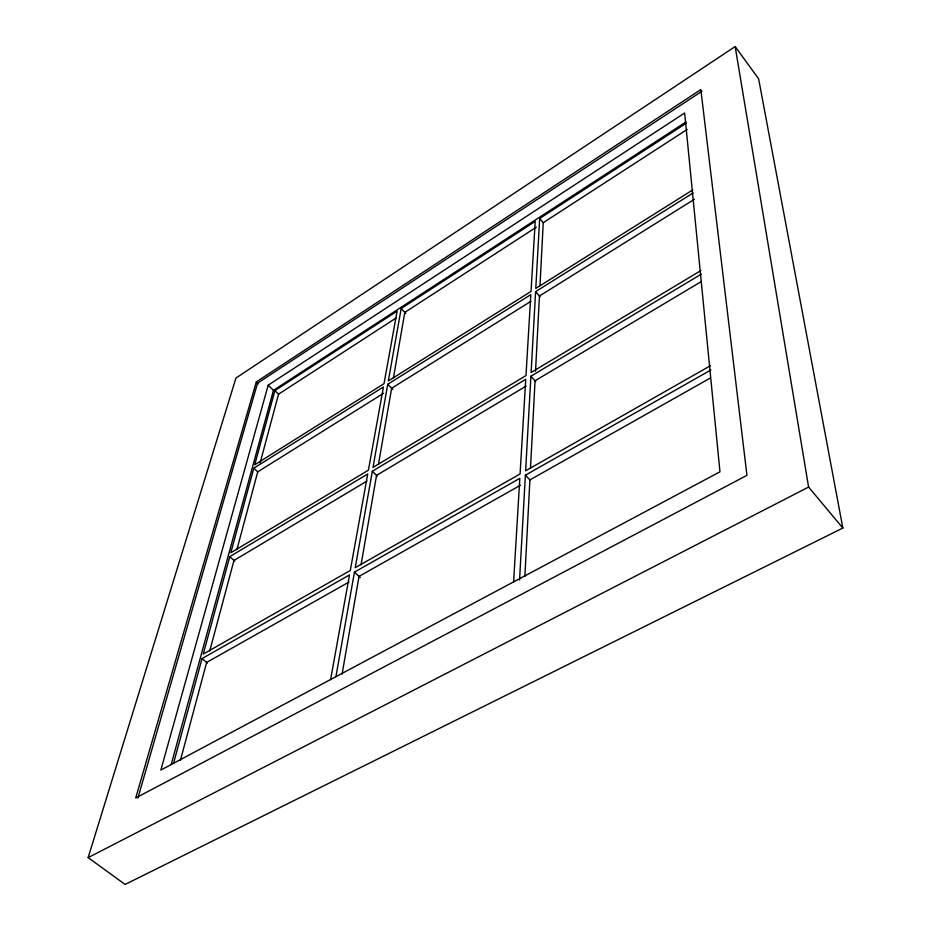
<?xml version="1.0" encoding="UTF-8"?>
<svg xmlns="http://www.w3.org/2000/svg" width="931" height="931" viewBox="0 0 931 931"><rect width="100%" height="100%" fill="white"/><g stroke="black" fill="none" stroke-linecap="round" stroke-linejoin="round"><path stroke-width="1.4" d="M524.886 576.324L529.89 479.919L710.202 378.102M530.495 468.34L535.046 380.779L701.567 281.395M535.534 371.248L539.445 296L694.41 199.269M539.98 285.631L543.25 222.684L687.194 129.432M519.545 580.083L525.387 475.194L710.865 370.003M701.264 274.168L530.891 376.24L525.631 470.807L710.434 365.732M693.118 192.961L535.604 291.647L531.101 372.505L700.903 270.56M686.147 123.288L539.677 218.494L535.779 288.435L692.815 189.901M513.609 581.852L519.812 478.348L354.443 572.134L335.893 676.825M342.096 674.114L359.029 576.394L520.545 485.191M361.03 564.838L376.543 475.369L526.155 386.074M378.428 464.488L391.648 388.262L530.973 301.295M393.452 377.823L404.799 312.374L536.361 227.152M372.33 471.237L355.235 567.677L520.08 473.96L525.747 379.324L372.33 471.237L377.253 476.067M387.75 384.27L373.005 467.42L525.98 375.589L530.821 294.638L387.75 384.27L392.812 389.449M401.18 308.522L388.332 380.954L531.019 291.426L535.22 221.392L401.18 308.522L405.881 313.526M330.598 679.642L349.497 574.939L202.039 658.566L173.503 763.501M180.381 760.441L206.647 662.441L349.044 582.038M209.719 650.99L233.984 560.45L366.965 481.083M236.893 549.627L257.736 471.842L383.665 393.243M260.145 462.858L278.555 394.162L395.908 318.134M229.748 556.668L203.249 654.086L350.3 570.482L367.722 474.007L229.748 556.668L234.705 561.09M253.802 468.177L230.795 552.793L368.408 470.178L383.432 386.97L253.802 468.177L257.887 471.994M274.901 390.601L254.722 464.802L384.026 383.665L397.118 311.163L274.901 390.601L278.706 394.302M171.199 764.549L273.458 390.322L686.031 121.949M268.198 385.19L160.854 770.065L719.966 471.808L684.646 113L268.198 385.19L274.226 391.067M137.916 797.948L257.561 383.153L702.055 91.168M256.304 381.931L135.717 797.972L746.941 475.334L700.845 89.574L256.304 381.931L258.329 383.898M88.154 857.602L235.95 378.056L735.164 46.55L758.614 78.774L842.846 528.052L125.103 884.45L88.154 857.602L808.597 487.076L735.164 46.55M202.039 658.566L207.427 663.093M354.443 572.134L360.297 577.569M525.387 475.194L530.17 480.21M530.891 376.24L535.744 381.547M535.604 291.647L540.096 296.745M539.677 218.494L543.39 222.846M808.597 487.076L842.846 528.052"/></g></svg>
